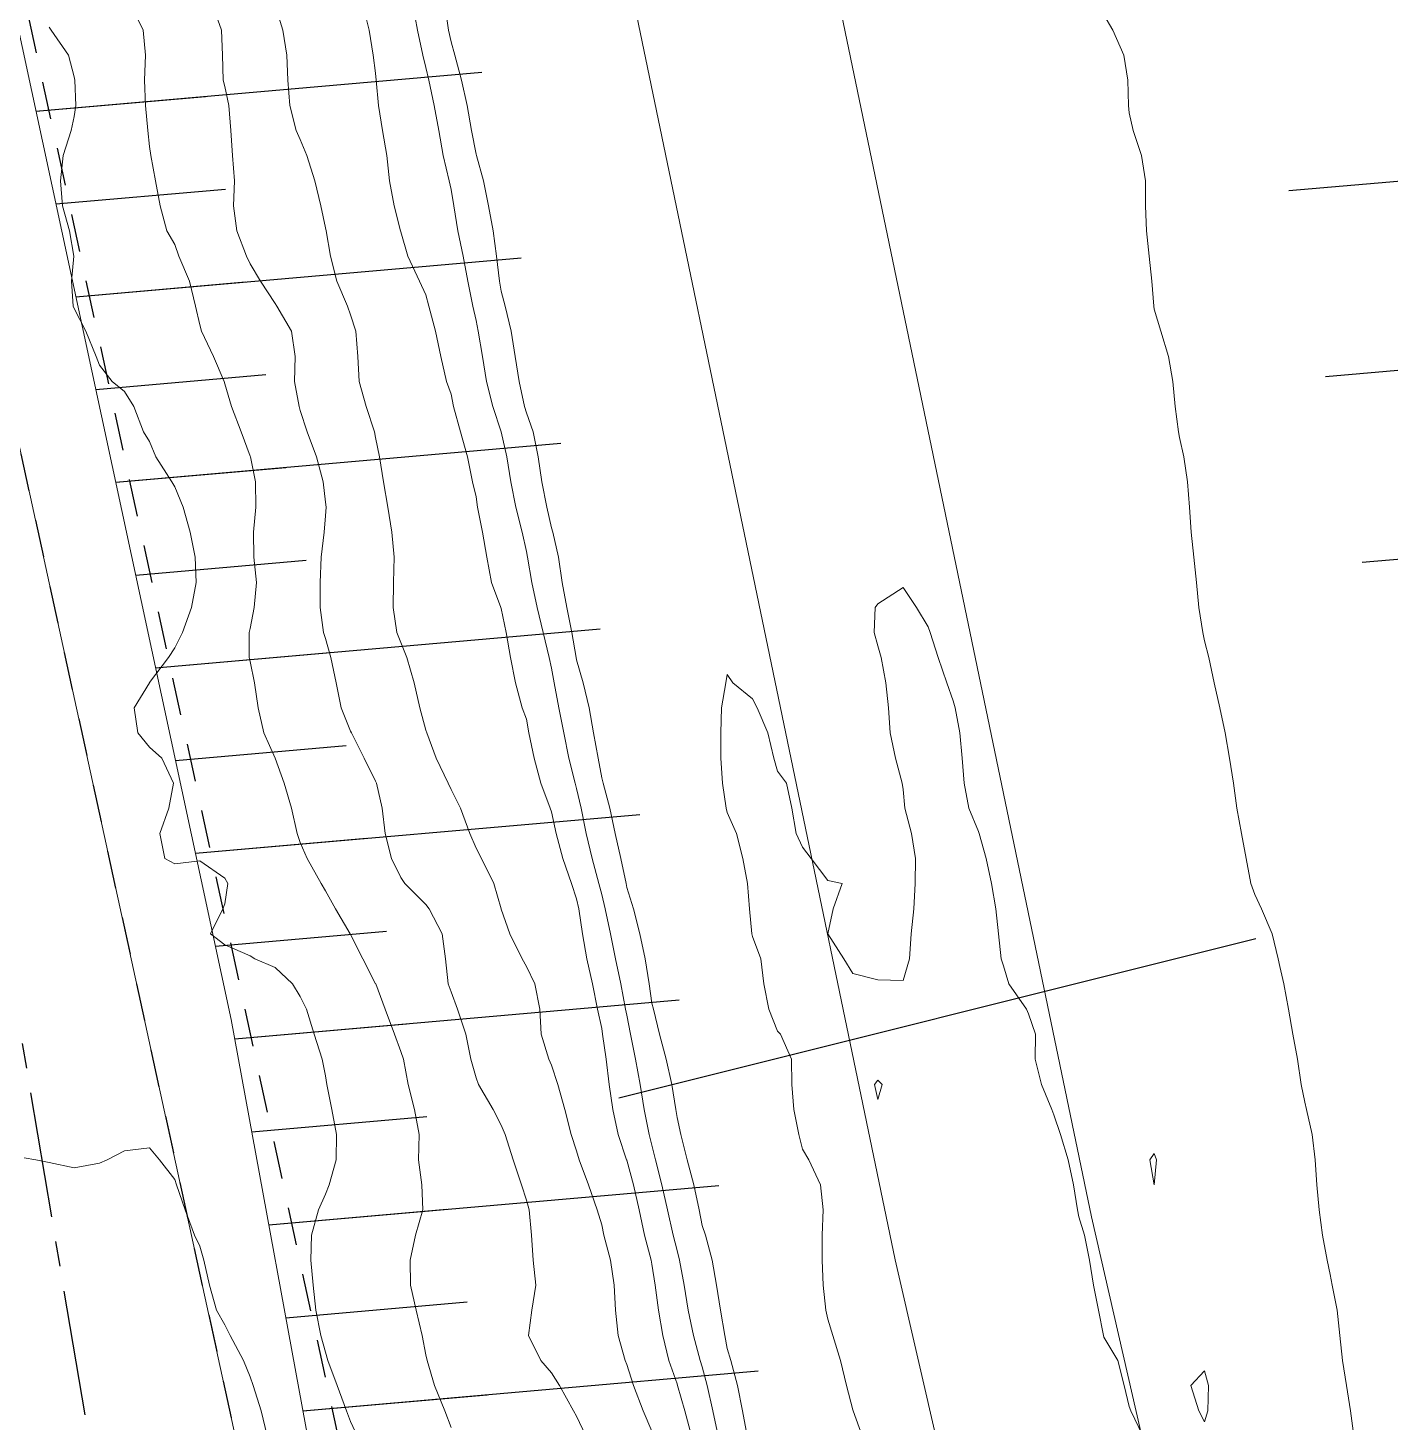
# Model space of a CAD drawing. Header units: centimetres. Extents: x 0 to 642158, y -847 to 649707.
# Drawn here: x 617138.33 to 617165.45, y 620941.52 to 620969.29 of the extents above; entities that cross this region are included whole.
import ezdxf

# ---------------------------------------------------------------- set-up
doc = ezdxf.new("R2010")
doc.units = ezdxf.units.CM
doc.header["$MEASUREMENT"] = 0
doc.linetypes.add('CENTERX2', pattern=[4, 2.5, -0.5, 0.5, -0.5])
doc.linetypes.add('JIS_02_0.7', pattern=[1.35, 0.75, -0.6])
for name, color, linetype, lineweight in [('MEV_environnement_V', 7, 'Continuous', 20), ('MEV_schema paysager_V', 7, 'Continuous', 20), ('WAL_parcellaire agricole', 7, 'JIS_02_0.7', 25), ('WAL_topographie 0.5', 253, 'Continuous', 20)]:
    doc.layers.add(name, color=color, linetype=linetype, lineweight=lineweight)
doc.layers.add('MEV_schema paysager_Ha', color=7, linetype='Continuous', lineweight=25, transparency=0.13)
doc.layers.add('SPW_parcellaire cadastral', color=7, linetype='CENTERX2', lineweight=25, true_color=0xff0542)
doc.linetypes.add('FENCELINE1', pattern='A,6.35,-2.54,[133,ltypeshp.shx,S=2.54,R=0,X=-2.54,Y=0],-2.54,25.4', length=36.83)
doc.linetypes.add('TRACKS', pattern='A,0.15,[130,ltypeshp.shx,S=0.25,R=0,X=0,Y=0],0.15', length=0.3)
picture_1 = doc.add_image_def('image2.png', size_in_pixel=(6614, 11023))

msp = doc.modelspace()

# ---------------------------------------------------------------- hatches: boundary and pattern name
at = {"layer": 'MEV_schema paysager_Ha', "transparency": 33554687}
h = msp.add_hatch(dxfattribs=at)
h.set_pattern_fill('ANSI31', color=60, scale=30, angle=320)
h.paths.add_polyline_path([(617169.617, 620973.194), (617165.143, 620997.552), (617163.049, 621011.729), (617162.573, 621023.432), (617161.336, 621028.189), (617160.67, 621031.995), (617159.432, 621036.467), (617156.475, 621053.969), (617156.906, 621060.001), (617157.984, 621066.14), (617158.414, 621069.802), (617158.199, 621075.295), (617157.014, 621080.142), (617155.505, 621084.988), (617154.751, 621088.973), (617151.842, 621094.789), (617149.148, 621099.205), (617146.994, 621101.252), (617145.377, 621102.544), (617143.546, 621103.621), (617141.391, 621107.391), (617140.307, 621121.334), (617138.581, 621134.515), (617137.596, 621148.681), (617137.947, 621158.301), (617138.342, 621166.601), (617137.255, 621176.482), (617136.069, 621187.153), (617134.618, 621206.801), (617133.841, 621215.056), (617132.235, 621238.569), (617131.105, 621276.162), (617130.662, 621320.72), (617129.383, 621365.826), (617128.171, 621391.821), (617126.408, 621441.701), (617124.527, 621449.888), (617124.527, 621453.399), (617124.884, 621455.482), (617126.075, 621456.85), (617127.265, 621458.873), (617127.265, 621461.254), (617125.649, 621473.672), (617125.524, 621482.896), (617125.025, 621497.979), (617124.776, 621519.544), (617124.92, 621540.094), (617125.983, 621565.584), (617126.337, 621580.453), (617126.163, 621598.374), (617127.186, 621608.874), (617130.532, 621615.192), (617131.834, 621617.887), (617134.298, 621627.22), (617135.042, 621631.96), (617135.135, 621640.047), (617136.158, 621649.713), (617136.911, 621670.5), (617129.26, 621649.205), (617124.61, 621628.36), (617120.259, 621606.016), (617117.259, 621583.371), (617115.237, 621541.083), (617114.562, 621520.401), (617115.536, 621487.717), (617112.094, 621474.528), (617111.291, 621462.83), (617115.078, 621434.173), (617114.685, 621412.686), (617116.517, 621383.817), (617118.213, 621359.713), (617121.633, 621297.519), (617122.293, 621280.379), (617124.809, 621252.783), (617126.661, 621222.595), (617125.403, 621211.007), (617126.795, 621190.875), (617128.52, 621169.158), (617130.485, 621161.793), (617131.444, 621155.186), (617130.649, 621150.827), (617132.125, 621142.753), (617132.79, 621125.456), (617134.954, 621111.319), (617137.702, 621098.468), (617139.749, 621087.381), (617141.795, 621083.246), (617143.417, 621082.42), (617144.557, 621081.575), (617145.493, 621080.194), (617145.463, 621077.083), (617144.023, 621074.463), (617144.278, 621071.03), (617145.295, 621066.579), (617147.455, 621053.531), (617147.76, 621048.137), (617148.575, 621044.067), (617151.222, 621037.452), (617151.12, 621031.956), (617151.633, 621023.148), (617154.427, 621011.658), (617158.897, 620988.919), (617162.537, 620970.568), (617168.729, 620939.186), (617182.921, 620879.156), (617188.263, 620855.446), (617193.71, 620854.003), (617187.498, 620892.108), (617176.811, 620939.879)])
h = msp.add_hatch(dxfattribs=at)
h.set_pattern_fill('ANSI31', color=60, scale=30, angle=320)
h.paths.add_polyline_path([(617170.419, 620834.567), (617172.651, 620836.166), (617173.767, 620838.36), (617176.52, 620837.394), (617174.806, 620846.341), (617170.861, 620863.855), (617160.166, 620908.624), (617154.776, 620933.562), (617146.673, 620971.647), (617141.556, 621000.514), (617137.768, 621021.34), (617128.09, 621079.063), (617126.156, 621093.864), (617119.316, 621143.104), (617111.792, 621208.391), (617108.156, 621251.964), (617106.162, 621276.436), (617103.961, 621303.676), (617102.134, 621336.288), (617100.135, 621389.845), (617096.516, 621463.981), (617093.32, 621529.296), (617090.317, 621582.148), (617088.875, 621608.789), (617089.552, 621610.434), (617091.584, 621610.24), (617079.838, 621624.63), (617079.15, 621614.869), (617077.224, 621610.745), (617075.161, 621604.283), (617075.024, 621597.272), (617074.199, 621592.185), (617074.199, 621587.785), (617073.373, 621584.761), (617071.723, 621576.1), (617070.554, 621571.223), (617069.004, 621567.237), (617065.792, 621560.483), (617065.459, 621555.39), (617064.352, 621548.747), (617063.248, 621545.861), (617063.538, 621539.763), (617064.894, 621531.341), (617066.831, 621523.888), (617067.993, 621518.758), (617069.311, 621511.094), (617070.285, 621505.466), (617073.425, 621497.132), (617077.756, 621487.932), (617080.679, 621477.434), (617081.545, 621462.498), (617082.024, 621453.112), (617079.891, 621448.421), (617077.757, 621439.358), (617074.131, 621434.987), (617070.825, 621431.469), (617069.438, 621426.671), (617071.018, 621420.988), (617073.27, 621414.516), (617077.07, 621409.311), (617077.914, 621402.699), (617079.322, 621395.946), (617077.774, 621388.912), (617077.028, 621379.272), (617077.18, 621366.49), (617077.637, 621354.926), (617081.138, 621345.34), (617084.667, 621339.141), (617088.419, 621332.55), (617091.943, 621324.141), (617093.489, 621313.549), (617093.991, 621301.308), (617095.095, 621293.181), (617098.226, 621286.522), (617098.599, 621269.214), (617098.32, 621260.56), (617100.919, 621240.097), (617102.163, 621224.304), (617102.661, 621213.61), (617104.31, 621203.418), (617105.03, 621196.058), (617108.853, 621175.666), (617110.452, 621164.481), (617113.761, 621137.233), (617115.569, 621117.477), (617117.489, 621112.22), (617116.988, 621109.132), (617114.316, 621105.794), (617111.985, 621102.229), (617112.056, 621101.1), (617120.765, 621101.771), (617121.63, 621095.928), (617112.376, 621095.304), (617112.524, 621092.145), (617113.883, 621089.004), (617118.105, 621088.839), (617120.775, 621088.744), (617122.967, 621085.98), (617123.825, 621080.262), (617124.207, 621073.973), (617125.553, 621066.79), (617126.9, 621057.169), (617128.055, 621049.377), (617129.783, 621041.532), (617130.994, 621026.347), (617134.207, 621004.931), (617136.145, 620988.525), (617136.031, 620979.069), (617142.374, 620949.543), (617145.918, 620930.208), (617153.153, 620899.212), (617158.672, 620872.657), (617161.08, 620858.212), (617163.85, 620847.016), (617167.101, 620840.155), (617169.922, 620834.909)])
h = msp.add_hatch(dxfattribs=at)
h.set_pattern_fill('ANSI31', color=60, scale=15, angle=320)
h.paths.add_polyline_path([(617170.419, 620834.567), (617172.651, 620836.166), (617173.767, 620838.36), (617172.164, 620839.948), (617169.222, 620844.997), (617165.011, 620861.103), (617155.295, 620905.773), (617149.967, 620930.558), (617141.637, 620968.956), (617138.302, 620999.865), (617134.651, 621021.029), (617125.75, 621078.391), (617121.772, 621092.578), (617115.806, 621141.831), (617107.516, 621206.061), (617103.711, 621250.656), (617102.096, 621275.072), (617098.522, 621305.188), (617095.036, 621336.316), (617086.438, 621359.081), (617085.934, 621388.312), (617080.11, 621426.004), (617086.838, 621442.658), (617088.578, 621463.389), (617083.681, 621500.211), (617076.945, 621529.071), (617073.11, 621552.713), (617080.742, 621582.645), (617082.21, 621610.23), (617089.552, 621610.434), (617091.584, 621610.24), (617079.838, 621624.63), (617079.15, 621614.869), (617077.224, 621610.745), (617075.161, 621604.283), (617075.024, 621597.272), (617074.199, 621592.185), (617074.199, 621587.785), (617073.373, 621584.761), (617071.723, 621576.1), (617070.554, 621571.223), (617069.004, 621567.237), (617065.792, 621560.483), (617065.459, 621555.39), (617064.352, 621548.747), (617063.248, 621545.861), (617063.538, 621539.763), (617064.894, 621531.341), (617066.831, 621523.888), (617067.993, 621518.758), (617069.311, 621511.094), (617070.285, 621505.466), (617073.425, 621497.132), (617077.756, 621487.932), (617080.679, 621477.434), (617081.545, 621462.498), (617082.024, 621453.112), (617079.891, 621448.421), (617077.757, 621439.358), (617074.131, 621434.987), (617070.825, 621431.469), (617069.438, 621426.671), (617071.018, 621420.988), (617073.27, 621414.516), (617077.07, 621409.311), (617077.914, 621402.699), (617079.322, 621395.946), (617077.774, 621388.912), (617077.028, 621379.272), (617077.18, 621366.49), (617077.637, 621354.926), (617081.138, 621345.34), (617084.667, 621339.141), (617088.419, 621332.55), (617091.943, 621324.141), (617093.489, 621313.549), (617093.991, 621301.308), (617095.095, 621293.181), (617098.226, 621286.522), (617098.599, 621269.214), (617098.32, 621260.56), (617100.919, 621240.097), (617102.163, 621224.304), (617102.661, 621213.61), (617104.31, 621203.418), (617105.03, 621196.058), (617108.853, 621175.666), (617110.452, 621164.481), (617113.761, 621137.233), (617115.569, 621117.477), (617117.489, 621112.22), (617116.988, 621109.132), (617114.316, 621105.794), (617111.985, 621102.229), (617112.056, 621101.1), (617120.765, 621101.771), (617121.63, 621095.928), (617112.376, 621095.304), (617112.524, 621092.145), (617113.883, 621089.004), (617118.105, 621088.839), (617120.775, 621088.744), (617122.967, 621085.98), (617123.825, 621080.262), (617124.207, 621073.973), (617125.553, 621066.79), (617126.9, 621057.169), (617128.055, 621049.377), (617129.783, 621041.532), (617130.994, 621026.347), (617134.207, 621004.931), (617136.145, 620988.525), (617136.031, 620979.069), (617142.374, 620949.543), (617145.918, 620930.208), (617153.153, 620899.212), (617158.672, 620872.657), (617161.08, 620858.212), (617163.85, 620847.016), (617167.101, 620840.155), (617169.922, 620834.909)])

# ---------------------------------------------------------------- linework, layer by layer
msp.add_lwpolyline([(617150.089, 620947.984), (617162.773, 620951.155)])
at = {"layer": 'MEV_environnement_V', "linetype": 'TRACKS', "ltscale": 3}
for points in [[(617196.551, 620794.87), (617191.316, 620813.109), (617184.085, 620840.014), (617176.176, 620871.986), (617168.771, 620903.798), (617163.542, 620928.084), (617159.498, 620945.611), (617151.09, 620986.135), (617141.663, 621040.679), (617136.609, 621072.516), (617132.233, 621101.133), (617126.671, 621142.93), (617123.473, 621166.323), (617119.773, 621200.126), (617115.901, 621242.044)], [(617192.692, 620793.816), (617187.462, 620812.038), (617180.212, 620839.014), (617172.287, 620871.053), (617164.867, 620902.923), (617159.638, 620927.214), (617155.59, 620944.754), (617147.16, 620985.388), (617137.717, 621040.025), (617132.657, 621071.9), (617128.273, 621100.567), (617122.707, 621142.396), (617119.503, 621165.835), (617115.794, 621199.724), (617111.915, 621241.714)]]:
    msp.add_lwpolyline(points, dxfattribs=at)
at = {"layer": 'MEV_schema paysager_V', "color": 60, "linetype": 'FENCELINE1', "ltscale": 0.2}
msp.add_lwpolyline([(617116.979, 621088.883), (617122.663, 621043.848), (617124.414, 621030.91), (617132.386, 620987.414), (617140.619, 620949.653), (617149.177, 620910.407), (617154.259, 620887.098), (617158.129, 620869.348), (617161.215, 620853.992), (617162.625, 620844.661), (617161.977, 620829.611), (617158.932, 620822.569), (617148.39, 620816.964), (617135.834, 620811.584), (617129.718, 620808.83), (617114.375, 620842.905), (617107.765, 620841.682), (617107.298, 620797.822)], dxfattribs=at)
at = {"layer": 'MEV_schema paysager_V', "color": 60}
msp.add_lwpolyline([(617122.967, 621085.98), (617123.825, 621080.262), (617124.207, 621073.973), (617125.553, 621066.79), (617126.9, 621057.169), (617128.055, 621049.377), (617129.783, 621041.532), (617130.994, 621026.347), (617134.207, 621004.931), (617136.145, 620988.525), (617136.031, 620979.069), (617142.374, 620949.543), (617145.918, 620930.208)], dxfattribs=at)
at = {"layer": 'SPW_parcellaire cadastral'}
msp.add_lwpolyline([(617009.212, 620953.702), (617029.485, 621000.676), (617029.082, 621002.036), (617102.439, 621024.1), (617102.742, 621023.099), (617103.333, 621021.151), (617100.482, 621020.122), (617101.487, 621016.753), (617104.45, 621017.678), (617104.863, 621016.268), (617108.744, 621017.667), (617106.727, 621024.342), (617106.417, 621025.37), (617124.414, 621030.91), (617148.7, 620886.869)], dxfattribs=at)
at = {"layer": 'WAL_parcellaire agricole'}
msp.add_lwpolyline([(617131.717, 620999.87), (617162.591, 620858.273), (617164.631, 620844.768), (617163.959, 620829.156), (617160.31, 620820.717), (617128.951, 620806.192), (617113.205, 620840.655), (617109.747, 620840.015), (617109.267, 620794.93), (617076.409, 620807.461), (617068.245, 620813.628), (617006.973, 620958.817), (617020.76, 620999.151), (617043.515, 621008.447), (617081.419, 621020.186), (617093.459, 621018.754), (617099.071, 621006.412), (617111.114, 620858.846), (617111.64, 620859.146), (617107.637, 620997.97)], close=True, dxfattribs=at)
msp.add_lwpolyline([(617130.135, 620997.739), (617160.623, 620857.911), (617162.625, 620844.661), (617161.977, 620829.611), (617158.777, 620822.211), (617129.935, 620808.852), (617114.375, 620842.905), (617107.765, 620841.682), (617107.298, 620797.822), (617077.387, 620809.229), (617069.879, 620814.9), (617009.113, 620958.892), (617022.358, 620997.643), (617044.19, 621006.562), (617081.605, 621018.15), (617092.105, 621016.901), (617097.106, 621005.902), (617109.274, 620856.805), (617111.574, 620856.805), (617113.674, 620858.005), (617109.691, 620996.126), (617130.135, 620997.739)], dxfattribs=at)
at = {"layer": 'WAL_topographie 0.5'}
for points in [[(617140.379, 620969.75), (617140.619, 620969.25), (617140.669, 620968.75), (617140.646, 620968.25), (617140.669, 620967.75), (617140.715, 620967.25), (617140.75, 620966.928), (617140.775, 620966.75), (617140.865, 620966.25), (617140.962, 620965.75), (617141.09, 620965.25), (617141.25, 620964.978), (617141.33, 620964.75), (617141.543, 620964.25), (617141.66, 620963.75), (617141.75, 620963.38), (617141.784, 620963.25), (617142.019, 620962.75), (617142.233, 620962.25), (617142.25, 620962.206), (617142.383, 620961.75), (617142.573, 620961.25), (617142.75, 620960.765), (617142.755, 620960.75), (617142.86, 620960.25), (617142.866, 620959.75), (617142.817, 620959.25), (617142.827, 620958.75), (617142.876, 620958.25), (617142.833, 620957.75), (617142.75, 620957.333), (617142.73, 620957.25), (617142.733, 620956.75), (617142.75, 620956.674), (617142.837, 620956.25), (617142.908, 620955.75), (617143.025, 620955.25), (617143.247, 620954.75), (617143.25, 620954.745), (617143.426, 620954.25), (617143.573, 620953.75), (617143.688, 620953.25), (617143.75, 620953.068), (617143.886, 620952.75), (617144.163, 620952.25), (617144.25, 620952.103), (617144.448, 620951.75), (617144.742, 620951.25), (617144.75, 620951.234), (617144.995, 620950.75), (617145.25, 620950.255), (617145.252, 620950.25), (617145.438, 620949.75), (617145.626, 620949.25), (617145.75, 620948.907), (617145.804, 620948.75), (617145.899, 620948.25), (617146.025, 620947.75), (617146.115, 620947.25), (617146.103, 620946.75), (617146.168, 620946.25), (617146.187, 620945.75), (617146.045, 620945.25), (617145.938, 620944.75), (617145.943, 620944.25), (617146.057, 620943.75), (617146.176, 620943.25), (617146.25, 620942.862), (617146.274, 620942.75), (617146.42, 620942.25), (617146.628, 620941.75), (617146.75, 620941.413)], [(617142.001, 620969.75), (617142.184, 620969.25), (617142.2, 620968.75), (617142.217, 620968.25), (617142.25, 620968.125), (617142.326, 620967.75), (617142.366, 620967.25), (617142.4, 620966.75), (617142.438, 620966.25), (617142.417, 620965.75), (617142.485, 620965.25), (617142.679, 620964.75), (617142.75, 620964.592), (617142.96, 620964.25), (617143.25, 620963.802), (617143.282, 620963.75), (617143.576, 620963.25), (617143.647, 620962.75), (617143.637, 620962.25), (617143.724, 620961.75), (617143.75, 620961.67), (617143.888, 620961.25), (617144.073, 620960.75), (617144.202, 620960.25), (617144.25, 620959.85), (617144.263, 620959.75), (617144.25, 620959.573), (617144.223, 620959.25), (617144.165, 620958.75), (617144.148, 620958.25), (617144.143, 620957.75), (617144.214, 620957.25), (617144.25, 620957.133), (617144.359, 620956.75), (617144.466, 620956.25), (617144.565, 620955.75), (617144.75, 620955.288), (617144.767, 620955.25), (617145.024, 620954.75), (617145.25, 620954.293), (617145.266, 620954.25), (617145.378, 620953.75), (617145.438, 620953.25), (617145.567, 620952.75), (617145.75, 620952.373), (617145.831, 620952.25), (617146.25, 620951.831), (617146.314, 620951.75), (617146.574, 620951.25), (617146.641, 620950.75), (617146.694, 620950.25), (617146.75, 620950.096), (617146.878, 620949.75), (617147.048, 620949.25), (617147.142, 620948.75), (617147.25, 620948.383), (617147.297, 620948.25), (617147.587, 620947.75), (617147.75, 620947.438), (617147.829, 620947.25), (617147.989, 620946.75), (617148.155, 620946.25), (617148.25, 620945.943), (617148.305, 620945.75), (617148.354, 620945.25), (617148.384, 620944.75), (617148.441, 620944.25), (617148.36, 620943.75), (617148.293, 620943.25), (617148.538, 620942.75), (617148.75, 620942.508), (617148.911, 620942.25), (617149.19, 620941.75), (617149.25, 620941.64), (617149.435, 620941.25)], [(617143.25, 620969.746), (617143.401, 620969.25), (617143.482, 620968.75), (617143.502, 620968.25), (617143.538, 620967.75), (617143.667, 620967.25), (617143.75, 620967.071), (617143.883, 620966.75), (617144.042, 620966.25), (617144.156, 620965.75), (617144.25, 620965.311), (617144.263, 620965.25), (617144.352, 620964.75), (617144.479, 620964.25), (617144.691, 620963.75), (617144.75, 620963.579), (617144.858, 620963.25), (617144.894, 620962.75), (617144.92, 620962.25), (617145.061, 620961.75), (617145.227, 620961.25), (617145.25, 620961.134), (617145.326, 620960.75), (617145.405, 620960.25), (617145.491, 620959.75), (617145.574, 620959.25), (617145.616, 620958.75), (617145.606, 620958.25), (617145.601, 620957.75), (617145.672, 620957.25), (617145.75, 620957.054), (617145.868, 620956.75), (617146.017, 620956.25), (617146.131, 620955.75), (617146.25, 620955.305), (617146.267, 620955.25), (617146.453, 620954.75), (617146.693, 620954.25), (617146.75, 620954.122), (617146.941, 620953.75), (617147.124, 620953.25), (617147.25, 620952.954), (617147.357, 620952.75), (617147.604, 620952.25), (617147.748, 620951.75), (617147.75, 620951.74), (617147.923, 620951.25), (617148.164, 620950.75), (617148.25, 620950.599), (617148.416, 620950.25), (617148.519, 620949.75), (617148.547, 620949.25), (617148.696, 620948.75), (617148.75, 620948.635), (617148.879, 620948.25), (617149.016, 620947.75), (617149.141, 620947.25), (617149.25, 620946.927), (617149.299, 620946.75), (617149.485, 620946.25), (617149.657, 620945.75), (617149.75, 620945.453), (617149.794, 620945.25), (617149.923, 620944.75), (617150.001, 620944.25), (617150.024, 620943.75), (617150.081, 620943.25), (617150.22, 620942.75), (617150.25, 620942.67), (617150.382, 620942.25), (617150.577, 620941.75), (617150.75, 620941.343)], [(617144.996, 620969.75), (617145.118, 620969.25), (617145.197, 620968.75), (617145.25, 620968.389), (617145.26, 620968.25), (617145.305, 620967.75), (617145.389, 620967.25), (617145.472, 620966.75), (617145.527, 620966.25), (617145.619, 620965.75), (617145.744, 620965.25), (617145.75, 620965.232), (617145.891, 620964.75), (617146.122, 620964.25), (617146.25, 620963.979), (617146.31, 620963.75), (617146.438, 620963.25), (617146.55, 620962.75), (617146.661, 620962.25), (617146.75, 620962), (617146.799, 620961.75), (617146.939, 620961.25), (617147.081, 620960.75), (617147.176, 620960.25), (617147.25, 620959.95), (617147.278, 620959.75), (617147.374, 620959.25), (617147.461, 620958.75), (617147.555, 620958.25), (617147.743, 620957.75), (617147.75, 620957.732), (617147.849, 620957.25), (617147.937, 620956.75), (617148.034, 620956.25), (617148.169, 620955.75), (617148.25, 620955.525), (617148.301, 620955.25), (617148.406, 620954.75), (617148.54, 620954.25), (617148.721, 620953.75), (617148.75, 620953.676), (617148.844, 620953.25), (617148.975, 620952.75), (617149.15, 620952.25), (617149.25, 620951.944), (617149.292, 620951.75), (617149.366, 620951.25), (617149.457, 620950.75), (617149.568, 620950.25), (617149.667, 620949.75), (617149.75, 620949.366), (617149.768, 620949.25), (617149.84, 620948.75), (617149.902, 620948.25), (617149.974, 620947.75), (617150.08, 620947.25), (617150.246, 620946.75), (617150.25, 620946.739), (617150.384, 620946.25), (617150.493, 620945.75), (617150.603, 620945.25), (617150.735, 620944.75), (617150.75, 620944.672), (617150.817, 620944.25), (617150.881, 620943.75), (617150.965, 620943.25), (617151.088, 620942.75), (617151.25, 620942.286), (617151.26, 620942.25), (617151.403, 620941.75), (617151.536, 620941.25)], [(617145.989, 620969.75), (617146.082, 620969.25), (617146.189, 620968.75), (617146.25, 620968.507), (617146.306, 620968.25), (617146.413, 620967.75), (617146.506, 620967.25), (617146.591, 620966.75), (617146.712, 620966.25), (617146.75, 620966.077), (617146.808, 620965.75), (617146.889, 620965.25), (617146.993, 620964.75), (617147.086, 620964.25), (617147.184, 620963.75), (617147.25, 620963.463), (617147.293, 620963.25), (617147.374, 620962.75), (617147.457, 620962.25), (617147.583, 620961.75), (617147.749, 620961.25), (617147.75, 620961.247), (617147.861, 620960.75), (617147.939, 620960.25), (617148.043, 620959.75), (617148.167, 620959.25), (617148.25, 620958.867), (617148.273, 620958.75), (617148.36, 620958.25), (617148.462, 620957.75), (617148.583, 620957.25), (617148.704, 620956.75), (617148.75, 620956.54), (617148.806, 620956.25), (617148.899, 620955.75), (617148.994, 620955.25), (617149.098, 620954.75), (617149.222, 620954.25), (617149.25, 620954.141), (617149.338, 620953.75), (617149.44, 620953.25), (617149.557, 620952.75), (617149.695, 620952.25), (617149.75, 620952.033), (617149.821, 620951.75), (617149.922, 620951.25), (617150.026, 620950.75), (617150.131, 620950.25), (617150.225, 620949.75), (617150.25, 620949.627), (617150.323, 620949.25), (617150.423, 620948.75), (617150.513, 620948.25), (617150.598, 620947.75), (617150.697, 620947.25), (617150.75, 620947.037), (617150.819, 620946.75), (617150.949, 620946.25), (617151.059, 620945.75), (617151.174, 620945.25), (617151.25, 620944.939), (617151.299, 620944.75), (617151.391, 620944.25), (617151.474, 620943.75), (617151.578, 620943.25), (617151.713, 620942.75), (617151.75, 620942.627), (617151.853, 620942.25), (617151.964, 620941.75), (617152.071, 620941.25)], [(617146.627, 620969.75), (617146.703, 620969.25), (617146.75, 620969.019), (617146.828, 620968.75), (617146.962, 620968.25), (617147.073, 620967.75), (617147.161, 620967.25), (617147.25, 620966.776), (617147.257, 620966.75), (617147.394, 620966.25), (617147.496, 620965.75), (617147.589, 620965.25), (617147.657, 620964.75), (617147.716, 620964.25), (617147.75, 620964.048), (617147.827, 620963.75), (617147.945, 620963.25), (617148.024, 620962.75), (617148.104, 620962.25), (617148.216, 620961.75), (617148.25, 620961.624), (617148.384, 620961.25), (617148.488, 620960.75), (617148.559, 620960.25), (617148.658, 620959.75), (617148.75, 620959.335), (617148.778, 620959.25), (617148.889, 620958.75), (617148.963, 620958.25), (617149.053, 620957.75), (617149.154, 620957.25), (617149.241, 620956.75), (617149.25, 620956.704), (617149.38, 620956.25), (617149.498, 620955.75), (617149.588, 620955.25), (617149.678, 620954.75), (617149.75, 620954.355), (617149.78, 620954.25), (617149.909, 620953.75), (617150.02, 620953.25), (617150.13, 620952.75), (617150.235, 620952.25), (617150.25, 620952.175), (617150.382, 620951.75), (617150.508, 620951.25), (617150.614, 620950.75), (617150.698, 620950.25), (617150.75, 620949.871), (617150.779, 620949.75), (617150.904, 620949.25), (617151.035, 620948.75), (617151.145, 620948.25), (617151.228, 620947.75), (617151.25, 620947.589), (617151.327, 620947.25), (617151.45, 620946.75), (617151.583, 620946.25), (617151.688, 620945.75), (617151.75, 620945.44), (617151.814, 620945.25), (617151.95, 620944.75), (617152.038, 620944.25), (617152.116, 620943.75), (617152.2, 620943.25), (617152.25, 620942.992), (617152.323, 620942.75), (617152.451, 620942.25), (617152.55, 620941.75), (617152.644, 620941.25)], [(617164.724, 620941.25), (617164.657, 620941.75), (617164.579, 620942.25), (617164.498, 620942.75), (617164.447, 620943.25), (617164.389, 620943.75), (617164.295, 620944.25), (617164.25, 620944.462), (617164.194, 620944.75), (617164.099, 620945.25), (617164.032, 620945.75), (617163.99, 620946.25), (617163.951, 620946.75), (617163.896, 620947.25), (617163.782, 620947.75), (617163.75, 620947.893), (617163.678, 620948.25), (617163.602, 620948.75), (617163.509, 620949.25), (617163.425, 620949.75), (617163.333, 620950.25), (617163.25, 620950.6), (617163.218, 620950.75), (617163.096, 620951.25), (617162.885, 620951.75), (617162.75, 620952.031), (617162.675, 620952.25), (617162.581, 620952.75), (617162.486, 620953.25), (617162.397, 620953.75), (617162.331, 620954.25), (617162.25, 620954.75), (617162.25, 620954.75), (617162.164, 620955.25), (617162.055, 620955.75), (617161.944, 620956.25), (617161.839, 620956.75), (617161.75, 620957.086), (617161.716, 620957.25), (617161.636, 620957.75), (617161.591, 620958.25), (617161.539, 620958.75), (617161.485, 620959.25), (617161.45, 620959.75), (617161.411, 620960.25), (617161.341, 620960.75), (617161.25, 620961.138), (617161.234, 620961.25), (617161.168, 620961.75), (617161.12, 620962.25), (617161.034, 620962.75), (617160.881, 620963.25), (617160.75, 620963.692), (617160.74, 620963.75), (617160.701, 620964.25), (617160.652, 620964.75), (617160.598, 620965.25), (617160.576, 620965.75), (617160.577, 620966.25), (617160.495, 620966.75), (617160.33, 620967.25), (617160.25, 620967.6), (617160.236, 620967.75), (617160.227, 620968.25), (617160.148, 620968.75), (617159.929, 620969.25), (617159.75, 620969.556)], [(617138.75, 620969.305), (617138.793, 620969.25), (617139.135, 620968.75), (617139.25, 620968.319), (617139.26, 620968.25), (617139.282, 620967.75), (617139.25, 620967.529), (617139.185, 620967.25), (617139.028, 620966.75), (617138.974, 620966.25), (617139.013, 620965.75), (617139.153, 620965.25), (617139.243, 620964.75), (617139.196, 620964.25), (617139.226, 620963.75), (617139.25, 620963.705), (617139.483, 620963.25), (617139.684, 620962.75), (617139.75, 620962.574), (617140.007, 620962.25), (617140.25, 620962.054), (617140.436, 620961.75), (617140.627, 620961.25), (617140.75, 620961.053), (617140.873, 620960.75), (617141.194, 620960.25), (617141.25, 620960.154), (617141.42, 620959.75), (617141.558, 620959.25), (617141.655, 620958.75), (617141.676, 620958.25), (617141.584, 620957.75), (617141.403, 620957.25), (617141.25, 620956.948), (617141.126, 620956.75), (617140.75, 620956.255), (617140.745, 620956.25), (617140.44, 620955.75), (617140.517, 620955.25), (617140.75, 620954.967), (617140.994, 620954.75), (617141.228, 620954.25), (617141.132, 620953.75), (617140.955, 620953.25), (617141.054, 620952.75), (617141.25, 620952.645), (617141.75, 620952.704), (617142.25, 620952.36), (617142.308, 620952.25), (617142.25, 620951.846), (617142.208, 620951.75), (617141.961, 620951.25), (617142.25, 620951.033), (617142.75, 620950.813), (617142.844, 620950.75), (617143.25, 620950.58), (617143.595, 620950.25), (617143.75, 620950.002), (617143.872, 620949.75), (617144.026, 620949.25), (617144.186, 620948.75), (617144.25, 620948.42), (617144.281, 620948.25), (617144.377, 620947.75), (617144.468, 620947.25), (617144.462, 620946.75), (617144.326, 620946.25), (617144.25, 620946.063), (617144.114, 620945.75), (617143.975, 620945.25), (617143.958, 620944.75), (617144.005, 620944.25), (617144.061, 620943.75), (617144.16, 620943.25), (617144.25, 620942.917), (617144.301, 620942.75), (617144.485, 620942.25), (617144.672, 620941.75), (617144.75, 620941.534), (617144.879, 620941.25)], [(617154.936, 620941.25), (617154.757, 620941.75), (617154.75, 620941.768), (617154.624, 620942.25), (617154.503, 620942.75), (617154.352, 620943.25), (617154.25, 620943.574), (617154.21, 620943.75), (617154.156, 620944.25), (617154.137, 620944.75), (617154.139, 620945.25), (617154.16, 620945.75), (617154.106, 620946.25), (617153.873, 620946.75), (617153.75, 620946.963), (617153.674, 620947.25), (617153.576, 620947.75), (617153.535, 620948.25), (617153.531, 620948.75), (617153.309, 620949.25), (617153.25, 620949.309), (617153.078, 620949.75), (617152.981, 620950.25), (617152.92, 620950.75), (617152.75, 620951.199), (617152.741, 620951.25), (617152.692, 620951.75), (617152.655, 620952.25), (617152.563, 620952.75), (617152.433, 620953.25), (617152.25, 620953.664), (617152.231, 620953.75), (617152.154, 620954.25), (617152.122, 620954.75), (617152.121, 620955.25), (617152.137, 620955.75), (617152.224, 620956.25), (617152.25, 620956.417), (617152.361, 620956.25), (617152.75, 620955.932), (617152.845, 620955.75), (617153.056, 620955.25), (617153.178, 620954.75), (617153.25, 620954.487), (617153.43, 620954.25), (617153.533, 620953.75), (617153.623, 620953.25), (617153.75, 620952.976), (617153.917, 620952.75), (617154.25, 620952.312), (617154.535, 620952.25), (617154.357, 620951.75), (617154.25, 620951.25), (617154.573, 620950.75), (617154.75, 620950.46), (617155.25, 620950.333), (617155.75, 620950.321), (617155.875, 620950.75), (617155.91, 620951.25), (617155.964, 620951.75), (617155.992, 620952.25), (617156, 620952.75), (617155.921, 620953.25), (617155.787, 620953.75), (617155.75, 620954.125), (617155.735, 620954.25), (617155.599, 620954.75), (617155.49, 620955.25), (617155.463, 620955.75), (617155.41, 620956.25), (617155.316, 620956.75), (617155.25, 620956.983), (617155.174, 620957.25), (617155.196, 620957.75), (617155.25, 620957.821), (617155.75, 620958.147), (617156.015, 620957.75), (617156.25, 620957.363), (617156.288, 620957.25), (617156.446, 620956.75), (617156.62, 620956.25), (617156.75, 620955.89), (617156.788, 620955.75), (617156.878, 620955.25), (617156.925, 620954.75), (617156.968, 620954.25), (617157.058, 620953.75), (617157.25, 620953.29), (617157.263, 620953.25), (617157.405, 620952.75), (617157.509, 620952.25), (617157.594, 620951.75), (617157.649, 620951.25), (617157.701, 620950.75), (617157.75, 620950.611), (617157.857, 620950.25), (617158.208, 620949.75), (617158.25, 620949.657), (617158.386, 620949.25), (617158.383, 620948.75), (617158.506, 620948.25), (617158.714, 620947.75), (617158.75, 620947.641), (617158.883, 620947.25), (617159.036, 620946.75), (617159.146, 620946.25), (617159.222, 620945.75), (617159.25, 620945.614), (617159.363, 620945.25), (617159.461, 620944.75), (617159.543, 620944.25), (617159.639, 620943.75), (617159.738, 620943.25), (617159.75, 620943.218), (617160.024, 620942.75), (617160.151, 620942.25), (617160.25, 620941.833), (617160.286, 620941.75), (617160.521, 620941.25)], [(617155.25, 620947.95), (617155.333, 620948.25), (617155.25, 620948.333), (617155.178, 620948.25), (617155.25, 620947.95)], [(617138.25, 620946.787), (617138.485, 620946.75), (617138.75, 620946.693), (617139.25, 620946.586), (617139.75, 620946.681), (617139.904, 620946.75), (617140.25, 620946.93), (617140.75, 620946.987), (617140.944, 620946.75), (617141.25, 620946.355), (617141.288, 620946.25), (617141.456, 620945.75), (617141.645, 620945.25), (617141.75, 620945.031), (617141.831, 620944.75), (617141.945, 620944.25), (617142.079, 620943.75), (617142.25, 620943.459), (617142.355, 620943.25), (617142.617, 620942.75), (617142.75, 620942.423), (617142.811, 620942.25), (617142.97, 620941.75), (617143.087, 620941.25)], [(617160.75, 620946.25), (617160.75, 620946.25), (617160.75, 620946.25), (617160.66, 620946.75), (617160.75, 620946.871), (617160.795, 620946.75), (617160.75, 620946.25)], [(617161.814, 620941.75), (617161.75, 620941.531), (617161.641, 620941.75), (617161.479, 620942.25), (617161.75, 620942.546), (617161.829, 620942.25), (617161.814, 620941.75)]]:
    msp.add_lwpolyline(points, dxfattribs=at)

# ---------------------------------------------------------------- pictures from other files: only their frames are drawn
image = msp.add_image(picture_1, insert=(616830.845, 620745.783), size_in_units=(429.466, 715.756), dxfattribs=dict(brightness=75))
image.dxf.flags = 7

doc.saveas('drawing.dxf')
